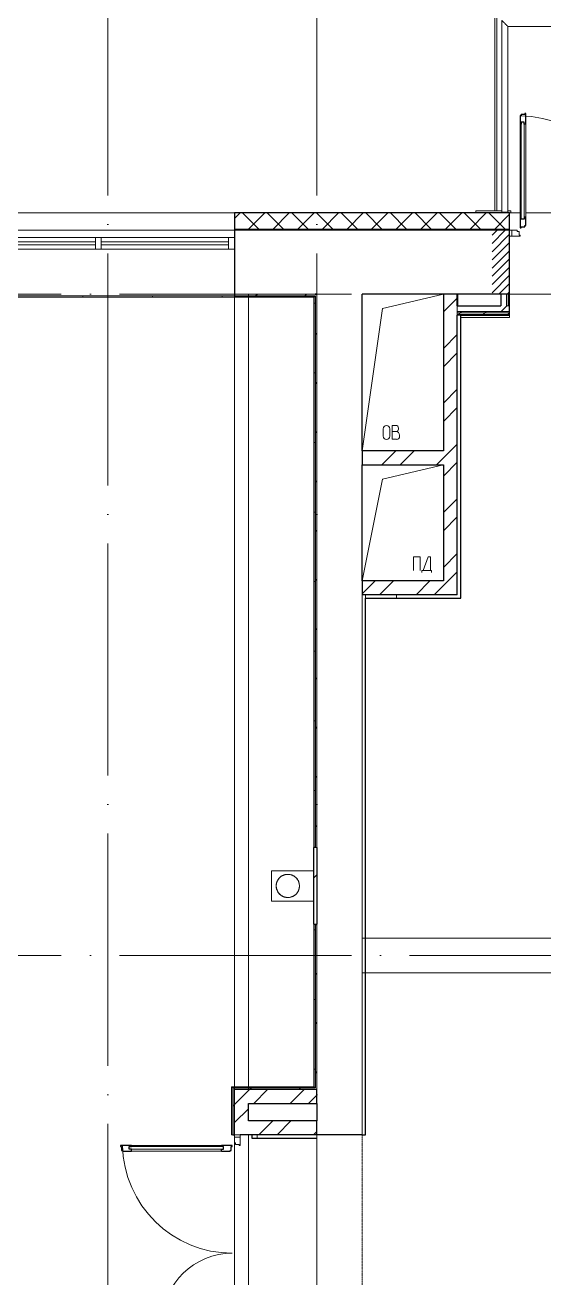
# Model space of a CAD drawing. Header units: millimetres. Extents: x -396912 to 182286, y -43638 to 41610.
# Drawn here: x -25420 to -20949, y 19294 to 30091 of the extents above; entities that cross this region are included whole.
import ezdxf

# ---------------------------------------------------------------- set-up
doc = ezdxf.new("R2010")
doc.units = ezdxf.units.MM
for name, pattern in [('ADSK_Линия сетки', [25, 20, -2.5, 0, -2.5]), ('ADSK_Сверху', [450, 300, -150]), ('ADSK_Штриховая_ш2 п1_5', [4.5, 3, -1.5]), ('Сверху', [3.96875, 2.38125, -1.5875])]:
    doc.linetypes.add(name, pattern=pattern)
for name, color, linetype, lineweight in [('Витраж', 7, 'Continuous', 9), ('Двери', 252, 'Continuous', 9), ('Лестницы', 252, 'Continuous', 9), ('Линии', 7, 'Continuous', 9), ('Ограждение', 252, 'Continuous', 9), ('Оси', 252, 'Continuous', 9), ('Панели витража', 252, 'Continuous', 9), ('Сантехника', 252, 'Continuous', 9), ('Стены внутренние', 7, 'Continuous', 18), ('Стены наружные', 7, 'Continuous', 18), ('Стены штриховка', 7, 'Continuous', 9)]:
    doc.layers.add(name, color=color, linetype=linetype, lineweight=lineweight)
doc.layers.add('Двери открывание', color=7, linetype='Continuous', lineweight=9, true_color=0xc0c0c0)
doc.layers.add('Узлы', color=7, linetype='Continuous')
pattern_1 = [(0, (-32121.8, 94), (0, 600), []), (90, (-32121.8, 94), (-600, 4e-14), [])]

# ---------------------------------------------------------------- blocks, each defined once
blk = doc.blocks.new('1 этаж')
at = {"layer": 'Двери', "lineweight": 18, "true_color": 0x636466}
h = blk.add_hatch(dxfattribs=at)
h.set_pattern_fill('FP_2', color=251, style=0, pattern_type=2)
h.set_pattern_definition([(45, (-26222.8, 27129.27), (-35.3553, 35.3553), [])])
h.paths.add_polyline_path([(-25151, 26854), (-25098, 26854), (-25098, 27404), (-25248, 27404), (-25248, 26854)])
h.paths.add_polyline_path([(-26948, 26854), (-26948, 27404), (-27098, 27404), (-27098, 26854)])
at = {"layer": 'Ограждение', "true_color": 0x636466}
h = blk.add_hatch(dxfattribs=at)
h.set_pattern_fill('FP_25', color=251, style=0, pattern_type=2)
h.set_pattern_definition(pattern_1)
h.paths.add_polyline_path([(-28633, 26829), (-28623, 26839), (-32874, 26839), (-32869, 26829), (-29318, 26829)])
h = blk.add_hatch(dxfattribs=at)
h.set_pattern_fill('FP_25', color=251, style=0, pattern_type=2)
h.set_pattern_definition(pattern_1)
h.paths.add_polyline_path([(-28623, 22084), (-28623, 26839), (-28633, 26829), (-28633, 22084)])
h = blk.add_hatch(dxfattribs=at)
h.set_pattern_fill('FP_26', color=251, style=0, pattern_type=2)
h.set_pattern_definition(pattern_1)
h.paths.add_polyline_path([(-28623, 20014), (-28623, 21424), (-28633, 21424), (-28633, 20024)])
h = blk.add_hatch(dxfattribs=at)
h.set_pattern_fill('FP_26', color=251, style=0, pattern_type=2)
h.set_pattern_definition(pattern_1)
h.paths.add_polyline_path([(-28623, 20014), (-28633, 20024), (-29343, 20024), (-29333, 20014), (-29317, 20014)])
h = blk.add_hatch(dxfattribs=at)
h.set_pattern_fill('FP_25', color=251, style=0, pattern_type=2)
h.set_pattern_definition(pattern_1)
h.paths.add_polyline_path([(-29333, 19609), (-29333, 20014), (-29343, 20024), (-29343, 19609)])
at = {"color": 251, "lineweight": 18, "true_color": 0x636466}
for p, q in [((-27518, 26854), (-28043, 26729)), ((-28218, 25504), (-28043, 26729)), ((-27928, 25723), (-27958, 25723)), ((-27958, 25723), (-27958, 25603)), ((-27905, 25689), (-27905, 25699)), ((-28036, 25631), (-28036, 25694)), ((-27978, 25631), (-27978, 25694)), ((-27925, 25669), (-27958, 25669)), ((-27958, 25603), (-27921, 25603)), ((-27895, 25629), (-27895, 25639)), ((-27518, 25384), (-28043, 25259)), ((-28218, 24384), (-28043, 25259)), ((-27717, 24591), (-27775, 24591)), ((-27775, 24471), (-27775, 24591)), ((-27717, 24471), (-27717, 24591)), ((-27648, 24591), (-27692, 24471)), ((-27629, 24591), (-27648, 24591)), ((-27629, 24471), (-27629, 24591)), ((-27702, 24471), (-27702, 24456)), ((-27692, 24471), (-27702, 24471)), ((-27692, 24471), (-27629, 24471)), ((-27629, 24471), (-27619, 24471)), ((-27619, 24471), (-27619, 24456))]:
    blk.add_line(p, q, dxfattribs=at)
for centre, radius, start, end in [((-28007, 25694), 28.7, 0, 180), ((-27928, 25699), 23.3, 0, 90), ((-28007, 25631), 28.7, 180, 0), ((-27925, 25689), 20, 270, 0), ((-27925, 25639), 30, 0, 90), ((-27921, 25629), 26.7, 270, 0)]:
    blk.add_arc(centre, radius, start, end, dxfattribs=at)
at = {"layer": 'Витраж', "color": 251, "true_color": 0x636466}
for p, q in [((-30515, 27342), (-31678, 27342)), ((-29368, 27342), (-30465, 27342)), ((-30515, 27242), (-31678, 27242)), ((-29368, 27242), (-30465, 27242))]:
    blk.add_line(p, q, dxfattribs=at)
at = {"layer": 'Витраж', "color": 251, "lineweight": 18, "true_color": 0x636466, "extrusion": (0, 0, -1)}
for p, q in [((-30465, 27342), (-30515, 27342)), ((-30515, 27342), (-30515, 27242)), ((-30465, 27242), (-30465, 27342)), ((-29318, 27342), (-29368, 27342)), ((-29368, 27342), (-29368, 27242)), ((-29318, 27242), (-29318, 27342)), ((-30515, 27242), (-30465, 27242)), ((-29368, 27242), (-29318, 27242))]:
    blk.add_line(p, q, dxfattribs=at)
at = {"layer": 'Двери', "color": 251, "lineweight": 30, "true_color": 0x636466}
for p, q in [((-26815, 28402), (-26847, 28402)), ((-26847, 28402), (-26847, 28392)), ((-26806, 28412), (-26815, 28412)), ((-26815, 28412), (-26815, 28402)), ((-26806, 28318), (-26806, 28412)), ((-26847, 28392), (-26856, 28392)), ((-26856, 28392), (-26856, 28318)), ((-26847, 28318), (-26856, 28318)), ((-26847, 28336), (-26847, 28318)), ((-26823, 28336), (-26847, 28336)), ((-26823, 28318), (-26823, 28336)), ((-26806, 28318), (-26823, 28318)), ((-26856, 27518), (-26856, 27424)), ((-26847, 27518), (-26856, 27518)), ((-26856, 27424), (-26847, 27424)), ((-26847, 27500), (-26847, 27518)), ((-26823, 27500), (-26847, 27500)), ((-26847, 27424), (-26847, 27434)), ((-26847, 27434), (-26815, 27434)), ((-26823, 27518), (-26823, 27500)), ((-26806, 27518), (-26823, 27518)), ((-26815, 27434), (-26815, 27444)), ((-26815, 27444), (-26806, 27444)), ((-26806, 27444), (-26806, 27518)), ((-30206, 19517), (-30300, 19517)), ((-30300, 19517), (-30300, 19509)), ((-30300, 19509), (-30291, 19509)), ((-30291, 19509), (-30291, 19475)), ((-30291, 19475), (-30282, 19475)), ((-30282, 19475), (-30282, 19467)), ((-30282, 19467), (-30206, 19467)), ((-30224, 19508), (-30206, 19508)), ((-30224, 19487), (-30224, 19508)), ((-30206, 19487), (-30224, 19487)), ((-30206, 19508), (-30206, 19517)), ((-30206, 19467), (-30206, 19487)), ((-29336, 19517), (-29430, 19517)), ((-29430, 19508), (-29430, 19517)), ((-29412, 19508), (-29430, 19508)), ((-29430, 19487), (-29412, 19487)), ((-29430, 19467), (-29430, 19487)), ((-29430, 19467), (-29354, 19467)), ((-29412, 19487), (-29412, 19508)), ((-29354, 19467), (-29354, 19475)), ((-29354, 19475), (-29345, 19475)), ((-29345, 19475), (-29345, 19509)), ((-29345, 19509), (-29336, 19509)), ((-29336, 19509), (-29336, 19517))]:
    blk.add_line(p, q, dxfattribs=at)
at = {"layer": 'Двери', "color": 251, "true_color": 0x636466}
for p, q in [((-26856, 28318), (-26856, 27518)), ((-26847, 28336), (-26847, 27500)), ((-26823, 28336), (-26847, 28336)), ((-26823, 27500), (-26823, 28336)), ((-26806, 27518), (-26806, 28318)), ((-26847, 27500), (-26823, 27500)), ((-26948, 27404), (-26948, 27354)), ((-26928, 27404), (-26948, 27404)), ((-26948, 27354), (-26928, 27354)), ((-26928, 27354), (-26928, 27404)), ((-26881, 27404), (-26928, 27404)), ((-26928, 27404), (-26928, 27354)), ((-26928, 27354), (-26856, 27354)), ((-26881, 27395), (-26881, 27404)), ((-26866, 27395), (-26881, 27395)), ((-26866, 27363), (-26866, 27395)), ((-26856, 27363), (-26866, 27363)), ((-26856, 27354), (-26856, 27363)), ((-29268, 19609), (-29318, 19609)), ((-29318, 19609), (-29318, 19589)), ((-29318, 19589), (-29268, 19589)), ((-29268, 19589), (-29318, 19589)), ((-29318, 19589), (-29318, 19540)), ((-29268, 19589), (-29268, 19609)), ((-29268, 19517), (-29268, 19589)), ((-30224, 19508), (-29412, 19508)), ((-30224, 19487), (-30224, 19508)), ((-29412, 19487), (-30224, 19487)), ((-29430, 19517), (-30206, 19517)), ((-30206, 19467), (-29430, 19467)), ((-29412, 19508), (-29412, 19487)), ((-29318, 19540), (-29310, 19540)), ((-29310, 19540), (-29310, 19526)), ((-29310, 19526), (-29276, 19526)), ((-29276, 19526), (-29276, 19517)), ((-29276, 19517), (-29268, 19517))]:
    blk.add_line(p, q, dxfattribs=at)
at = {"layer": 'Двери', "color": 251, "linetype": 'ADSK_Штриховая_ш2 п1_5', "true_color": 0x636466}
for p, q in [((-26948, 27404), (-27098, 27404)), ((-26948, 26854), (-26948, 27404)), ((-27098, 26854), (-26948, 26854))]:
    blk.add_line(p, q, dxfattribs=at)
at = {"layer": 'Двери открывание', "color": 251, "true_color": 0x636466}
for centre, radius, start, end in [((-26876, 27424), 968, 0, 88.8161), ((-29336, 19535), 946, 181.0903, 270), ((-29336, 17983), 606, 90, 178.2979)]:
    blk.add_arc(centre, radius, start, end, dxfattribs=at)
at = {"layer": 'Лестницы', "color": 251, "true_color": 0x636466}
for p, q in [((-27058, 29256), (-27058, 27571)), ((-26948, 27554), (-26856, 27554)), ((-26806, 27554), (-25390, 27554))]:
    blk.add_line(p, q, dxfattribs=at)
at = {"layer": 'Линии', "color": 251, "linetype": 'ADSK_Сверху', "ltscale": 100, "true_color": 0x636466}
for p, q in [((-29318, 19999), (-29318, 26854)), ((-29198, 19999), (-29198, 26854)), ((-7753, 21304), (-28218, 21304)), ((-7753, 21004), (-28218, 21004))]:
    blk.add_line(p, q, dxfattribs=at)
at = {"layer": 'Ограждение', "color": 251, "true_color": 0x636466}
for p, q in [((-27013, 29211), (-27013, 27561)), ((-26963, 29161), (-24758, 29161)), ((-26963, 27561), (-26963, 29161)), ((-27013, 27561), (-26963, 27561)), ((-32869, 26829), (-28633, 26829)), ((-28633, 26829), (-28623, 26839)), ((-28633, 26829), (-28633, 22084)), ((-27398, 26829), (-27393, 26829)), ((-27393, 26754), (-27393, 26854)), ((-26948, 26674), (-26948, 26654)), ((-26948, 26654), (-27368, 26654)), ((-28633, 21424), (-28633, 20024)), ((-28633, 20024), (-29343, 20024)), ((-29343, 20024), (-29333, 20014)), ((-29343, 20024), (-29343, 19609)), ((-28633, 20024), (-28623, 20014)), ((-29333, 19609), (-29343, 19609))]:
    blk.add_line(p, q, dxfattribs=at)
blk.add_open_spline([(-27013, 29211), (-27013, 29211), (-27012, 29211), (-27011, 29209), (-27010, 29208), (-27008, 29206), (-27007, 29205), (-27005, 29204), (-27003, 29202), (-27001, 29199), (-26999, 29197), (-26997, 29196), (-26996, 29194), (-26994, 29193), (-26993, 29191), (-26991, 29190), (-26989, 29188), (-26988, 29186), (-26986, 29185), (-26985, 29183), (-26983, 29181), (-26981, 29180), (-26980, 29178), (-26978, 29177), (-26977, 29175), (-26975, 29174), (-26974, 29172), (-26972, 29171), (-26970, 29169), (-26969, 29167), (-26968, 29166), (-26966, 29165), (-26965, 29163), (-26963, 29162), (-26963, 29161), (-26963, 29161)], degree=3, knots=[0, 0, 0, 0, 0.083333, 0.125, 0.166667, 0.208333, 0.229167, 0.25, 0.291667, 0.333333, 0.354167, 0.375, 0.395833, 0.416667, 0.4375, 0.458333, 0.479167, 0.5, 0.520833, 0.541667, 0.5625, 0.583333, 0.604167, 0.625, 0.645833, 0.666667, 0.6875, 0.708333, 0.75, 0.770833, 0.791667, 0.833333, 0.875, 0.916667, 1, 1, 1, 1], dxfattribs=at)
at = {"layer": 'Оси', "color": 251, "linetype": 'ADSK_Линия сетки', "ltscale": 100, "true_color": 0x636466}
for p, q in [((-30408, 32205), (-30408, -33772)), ((-28608, 32205), (-28608, -33772)), ((-808, 26854), (-72530, 26854)), ((-808, 21154), (-72530, 21154))]:
    blk.add_line(p, q, dxfattribs=at)
at = {"layer": 'Панели витража', "color": 251, "lineweight": 18, "true_color": 0x636466}
for p, q in [((-30515, 27304), (-31678, 27304)), ((-31678, 27279), (-30515, 27279)), ((-30515, 27279), (-30515, 27304)), ((-29368, 27304), (-30465, 27304)), ((-30465, 27304), (-30465, 27279)), ((-30465, 27279), (-29368, 27279)), ((-29368, 27279), (-29368, 27304))]:
    blk.add_line(p, q, dxfattribs=at)
at = {"layer": 'Сантехника', "color": 251, "true_color": 0x636466}
for p, q in [((-28638, 21884), (-28998, 21884)), ((-28998, 21884), (-28998, 21624)), ((-28998, 21624), (-28638, 21624))]:
    blk.add_line(p, q, dxfattribs=at)
at = {"layer": 'Сантехника', "color": 251, "true_color": 0x636466, "flags": 128}
for points in [[(-28758, 21754), (-28758, 21758), (-28758, 21762), (-28759, 21766), (-28759, 21770), (-28760, 21774), (-28761, 21778), (-28762, 21782), (-28763, 21786), (-28764, 21789), (-28766, 21793), (-28767, 21797), (-28769, 21800), (-28771, 21804), (-28773, 21807), (-28775, 21811), (-28778, 21814), (-28780, 21817), (-28783, 21820), (-28785, 21823), (-28788, 21826), (-28791, 21829), (-28794, 21831), (-28797, 21834), (-28800, 21836), (-28804, 21838), (-28807, 21841), (-28811, 21842), (-28814, 21844), (-28818, 21846), (-28822, 21847), (-28825, 21849), (-28829, 21850), (-28833, 21851), (-28837, 21852), (-28841, 21853), (-28845, 21853), (-28849, 21854), (-28853, 21854), (-28857, 21854), (-28861, 21854), (-28865, 21854), (-28869, 21854), (-28873, 21853), (-28877, 21852), (-28881, 21852), (-28884, 21851), (-28888, 21850), (-28892, 21848), (-28896, 21847), (-28899, 21845), (-28903, 21843), (-28907, 21842), (-28910, 21840), (-28913, 21837), (-28917, 21835), (-28920, 21833), (-28923, 21830), (-28926, 21827), (-28929, 21825), (-28932, 21822), (-28934, 21819), (-28937, 21816), (-28939, 21813), (-28941, 21809), (-28943, 21806), (-28945, 21802), (-28947, 21799), (-28949, 21795), (-28951, 21792), (-28952, 21788), (-28953, 21784), (-28954, 21780), (-28955, 21776), (-28956, 21772), (-28957, 21768), (-28957, 21764), (-28958, 21760), (-28958, 21756), (-28958, 21754)], [(-28958, 21754), (-28958, 21750), (-28957, 21746), (-28957, 21742), (-28957, 21738), (-28956, 21734), (-28955, 21730), (-28954, 21727), (-28953, 21723), (-28951, 21719), (-28950, 21715), (-28948, 21712), (-28947, 21708), (-28945, 21705), (-28943, 21701), (-28940, 21698), (-28938, 21695), (-28936, 21691), (-28933, 21688), (-28930, 21685), (-28927, 21683), (-28925, 21680), (-28922, 21677), (-28918, 21675), (-28915, 21672), (-28912, 21670), (-28908, 21668), (-28905, 21666), (-28901, 21664), (-28898, 21663), (-28894, 21661), (-28890, 21660), (-28886, 21658), (-28883, 21657), (-28879, 21656), (-28875, 21656), (-28871, 21655), (-28867, 21655), (-28863, 21654), (-28859, 21654), (-28855, 21654), (-28851, 21655), (-28847, 21655), (-28843, 21655), (-28839, 21656), (-28835, 21657), (-28831, 21658), (-28827, 21659), (-28824, 21660), (-28820, 21662), (-28816, 21663), (-28813, 21665), (-28809, 21667), (-28806, 21669), (-28802, 21671), (-28799, 21673), (-28796, 21676), (-28793, 21678), (-28790, 21681), (-28787, 21684), (-28784, 21687), (-28781, 21690), (-28779, 21693), (-28777, 21696), (-28774, 21699), (-28772, 21703), (-28770, 21706), (-28768, 21710), (-28767, 21713), (-28765, 21717), (-28764, 21721), (-28762, 21725), (-28761, 21728), (-28760, 21732), (-28759, 21736), (-28759, 21740), (-28758, 21744), (-28758, 21748), (-28758, 21752), (-28758, 21754)]]:
    blk.add_lwpolyline(points, dxfattribs=at)
at = {"layer": 'Сантехника', "color": 251, "true_color": 0x636466}
for start, end in [(0, 180), (180, 0)]:
    blk.add_arc((-28858, 21754), 100, start, end, dxfattribs=at)
at = {"layer": 'Стены внутренние', "color": 251, "true_color": 0x636466}
for p, q in [((-34128, 27556), (-29318, 27556)), ((-26938, 27556), (-26856, 27556)), ((-26806, 27556), (-25390, 27556)), ((-34128, 27404), (-29318, 27404)), ((-26948, 27404), (-28413, 27404)), ((-29318, 26854), (-28623, 26854)), ((-25253, 26854), (-26948, 26854)), ((-28218, 19609), (-28218, 24264)), ((-28608, 21424), (-28608, 19999))]:
    blk.add_line(p, q, dxfattribs=at)
at = {"layer": 'Стены внутренние', "color": 251, "lineweight": 30, "true_color": 0x636466}
for p, q in [((-29318, 27556), (-29318, 27414)), ((-26948, 27556), (-29318, 27556)), ((-26948, 27414), (-26948, 27556)), ((-28413, 27404), (-29318, 27404)), ((-29318, 27404), (-29318, 26854)), ((-26948, 26854), (-26948, 27404)), ((-28623, 26854), (-28608, 26854)), ((-28218, 25504), (-28218, 26854)), ((-27518, 26854), (-28218, 26854)), ((-27023, 26854), (-27398, 26854)), ((-28218, 24384), (-28218, 25384)), ((-28608, 22084), (-28608, 21424)), ((-28608, 19879), (-28608, 19729))]:
    blk.add_line(p, q, dxfattribs=at)
at = {"layer": 'Стены внутренние', "color": 251, "linetype": 'Continuous', "lineweight": 9, "true_color": 0x636466}
for p, q in [((-29318, 27505), (-29269, 27554)), ((-29107, 27414), (-29247, 27554)), ((-29197, 27414), (-29057, 27554)), ((-28895, 27414), (-29035, 27554)), ((-28985, 27414), (-28845, 27554)), ((-28683, 27414), (-28823, 27554)), ((-28658, 27529), (-28632, 27554)), ((-28471, 27414), (-28611, 27554)), ((-28560, 27414), (-28420, 27554)), ((-28259, 27414), (-28399, 27554)), ((-28348, 27414), (-28208, 27554)), ((-28202, 27554), (-28203, 27556)), ((-28047, 27414), (-28187, 27554)), ((-28136, 27414), (-27996, 27554)), ((-27834, 27414), (-27974, 27554)), ((-27924, 27414), (-27784, 27554)), ((-27622, 27414), (-27762, 27554)), ((-27712, 27414), (-27572, 27554)), ((-27410, 27414), (-27550, 27554)), ((-27500, 27414), (-27360, 27554)), ((-27198, 27414), (-27338, 27554)), ((-27288, 27414), (-27148, 27554)), ((-26986, 27414), (-27126, 27554)), ((-27075, 27414), (-26950, 27540)), ((-27029, 27554), (-27029, 27555)), ((-28772, 27414), (-28658, 27529))]:
    blk.add_line(p, q, dxfattribs=at)
at = {"layer": 'Стены наружные', "color": 251, "true_color": 0x636466}
for p, q in [((-27073, 27571), (-27073, 29271)), ((-27058, 29271), (-27058, 27571)), ((-27238, 27571), (-27013, 27571)), ((-27238, 27571), (-27238, 27556)), ((-26963, 27571), (-26938, 27571)), ((-26938, 27556), (-26948, 27556)), ((-26938, 27571), (-26938, 27556)), ((-29318, 26839), (-32874, 26839)), ((-28608, 22084), (-28608, 26854)), ((-27393, 26839), (-27398, 26839)), ((-29198, 19609), (-29198, 17909)), ((-29318, 17978), (-29318, 19540))]:
    blk.add_line(p, q, dxfattribs=at)
at = {"layer": 'Стены наружные', "color": 251, "lineweight": 30, "true_color": 0x636466}
for p, q in [((-29318, 27414), (-29318, 27404)), ((-26948, 27404), (-26948, 27414)), ((-29318, 26854), (-29318, 26839)), ((-29318, 26839), (-28623, 26839)), ((-28608, 26854), (-28623, 26854)), ((-28623, 26839), (-28623, 22084)), ((-27518, 26854), (-27518, 25504)), ((-27398, 26854), (-27518, 26854)), ((-27398, 26754), (-27398, 26854)), ((-27023, 26854), (-27023, 26754)), ((-26948, 26854), (-27023, 26854)), ((-26948, 26679), (-26948, 26854)), ((-27398, 26754), (-27023, 26754)), ((-27398, 24264), (-27398, 26674)), ((-27368, 26674), (-26948, 26674)), ((-27368, 24234), (-27368, 26674)), ((-26948, 26674), (-26948, 26679)), ((-27518, 25504), (-28218, 25504)), ((-28218, 25504), (-28218, 25384)), ((-28218, 25384), (-27518, 25384)), ((-27518, 25384), (-27518, 24384)), ((-27518, 24384), (-28218, 24384)), ((-28218, 24384), (-28218, 24264)), ((-27398, 24264), (-28218, 24264)), ((-28188, 19609), (-28188, 24234)), ((-28188, 24234), (-27368, 24234)), ((-28638, 22084), (-28638, 21424)), ((-28623, 22084), (-28638, 22084)), ((-28638, 21424), (-28623, 21424)), ((-28623, 21424), (-28623, 20014)), ((-29333, 20014), (-29333, 19609)), ((-28623, 20014), (-29333, 20014)), ((-28608, 19999), (-29318, 19999)), ((-28608, 19879), (-28608, 19999)), ((-29198, 19729), (-29198, 19879)), ((-29198, 19879), (-28608, 19879)), ((-28608, 19729), (-29198, 19729)), ((-28608, 19609), (-28608, 19729)), ((-29333, 19609), (-29318, 19609)), ((-28608, 19609), (-29268, 19609)), ((-29168, 19609), (-29168, 19579)), ((-29168, 19579), (-28608, 19579)), ((-28218, 19609), (-28188, 19609))]:
    blk.add_line(p, q, dxfattribs=at)
at = {"layer": 'Стены наружные', "color": 251, "linetype": 'Continuous', "lineweight": 9, "true_color": 0x636466}
for p, q in [((-29135, 26839), (-29120, 26854)), ((-28711, 26839), (-28696, 26854)), ((-27518, 26700), (-27398, 26820)), ((-27386, 26679), (-27374, 26692)), ((-27374, 26692), (-27361, 26704)), ((-27179, 26674), (-27174, 26679)), ((-27174, 26679), (-27162, 26692)), ((-27162, 26692), (-27149, 26704)), ((-27020, 26704), (-26970, 26754)), ((-26962, 26679), (-26949, 26692)), ((-26949, 26692), (-26948, 26693)), ((-28623, 26503), (-28608, 26518)), ((-27518, 26385), (-27398, 26505)), ((-27518, 26228), (-27398, 26348)), ((-28623, 26079), (-28608, 26094)), ((-27518, 25914), (-27398, 26034)), ((-27518, 25757), (-27398, 25877)), ((-28623, 25655), (-28608, 25670)), ((-28047, 25384), (-27927, 25504)), ((-27890, 25384), (-27770, 25504)), ((-27518, 25442), (-27398, 25562)), ((-27576, 25384), (-27518, 25442)), ((-27518, 25285), (-27398, 25405)), ((-28623, 25230), (-28608, 25245)), ((-27518, 24971), (-27398, 25091)), ((-27518, 24814), (-27398, 24934)), ((-28623, 24806), (-28608, 24821)), ((-27518, 24499), (-27398, 24619)), ((-27476, 24384), (-27398, 24462)), ((-28623, 24382), (-28608, 24397)), ((-28218, 24271), (-28104, 24384)), ((-28067, 24264), (-27947, 24384)), ((-27753, 24264), (-27633, 24384)), ((-27596, 24264), (-27476, 24384)), ((-27922, 24234), (-27922, 24264)), ((-28623, 23958), (-28608, 23973)), ((-28623, 23533), (-28608, 23548)), ((-28623, 23109), (-28608, 23124)), ((-28623, 22685), (-28608, 22700)), ((-28623, 22261), (-28608, 22276)), ((-28638, 21821), (-28608, 21851)), ((-28623, 21412), (-28611, 21424)), ((-28611, 21424), (-28608, 21427)), ((-28623, 20988), (-28608, 21003)), ((-28623, 20564), (-28608, 20579)), ((-28623, 20139), (-28608, 20154)), ((-29318, 19871), (-29198, 19991)), ((-29198, 19991), (-29189, 19999)), ((-29187, 19999), (-29172, 20014)), ((-29152, 19879), (-29032, 19999)), ((-28838, 19879), (-28718, 19999)), ((-28763, 19999), (-28748, 20014)), ((-29333, 19854), (-29318, 19869)), ((-28681, 19879), (-28608, 19952)), ((-29318, 19714), (-29198, 19834)), ((-29108, 19609), (-28988, 19729)), ((-28951, 19609), (-28831, 19729)), ((-29122, 19579), (-29122, 19609)), ((-28636, 19609), (-28608, 19638))]:
    blk.add_line(p, q, dxfattribs=at)
at = {"layer": 'Стены штриховка', "color": 251, "true_color": 0x636466}
for p, q in [((-29318, 27554), (-26950, 27554)), ((-28658, 27554), (-28658, 27556)), ((-26950, 27554), (-26950, 27414)), ((-29318, 27414), (-26948, 27414)), ((-28623, 26854), (-29318, 26854)), ((-26973, 26854), (-26973, 26754)), ((-26960, 26854), (-26960, 26754)), ((-27398, 26754), (-27398, 26679)), ((-26948, 26704), (-27398, 26704)), ((-26948, 26692), (-27398, 26692)), ((-26948, 26679), (-27398, 26679)), ((-27398, 26679), (-27398, 26674)), ((-27398, 26679), (-26948, 26679)), ((-27368, 26674), (-27398, 26674)), ((-26973, 26754), (-26948, 26754)), ((-28188, 24264), (-28188, 24234)), ((-28623, 22084), (-28608, 22084)), ((-28608, 21424), (-28623, 21424)), ((-29318, 19609), (-29318, 19999))]:
    blk.add_line(p, q, dxfattribs=at)
at = {"layer": 'Узлы', "color": 251, "lineweight": 30, "true_color": 0x636466}
blk.add_line((-28218, 19609), (-28608, 19609), dxfattribs=at)
at = {"layer": 'Узлы', "color": 251, "linetype": 'Сверху', "lineweight": 9, "true_color": 0x636466}
for p, q in [((-28608, 19609), (-28608, 17879)), ((-28218, 17879), (-28218, 19609))]:
    blk.add_line(p, q, dxfattribs=at)

msp = doc.modelspace()

# ---------------------------------------------------------------- block references
msp.add_blockref('1 этаж', (5702, 918))

doc.saveas('drawing.dxf')
